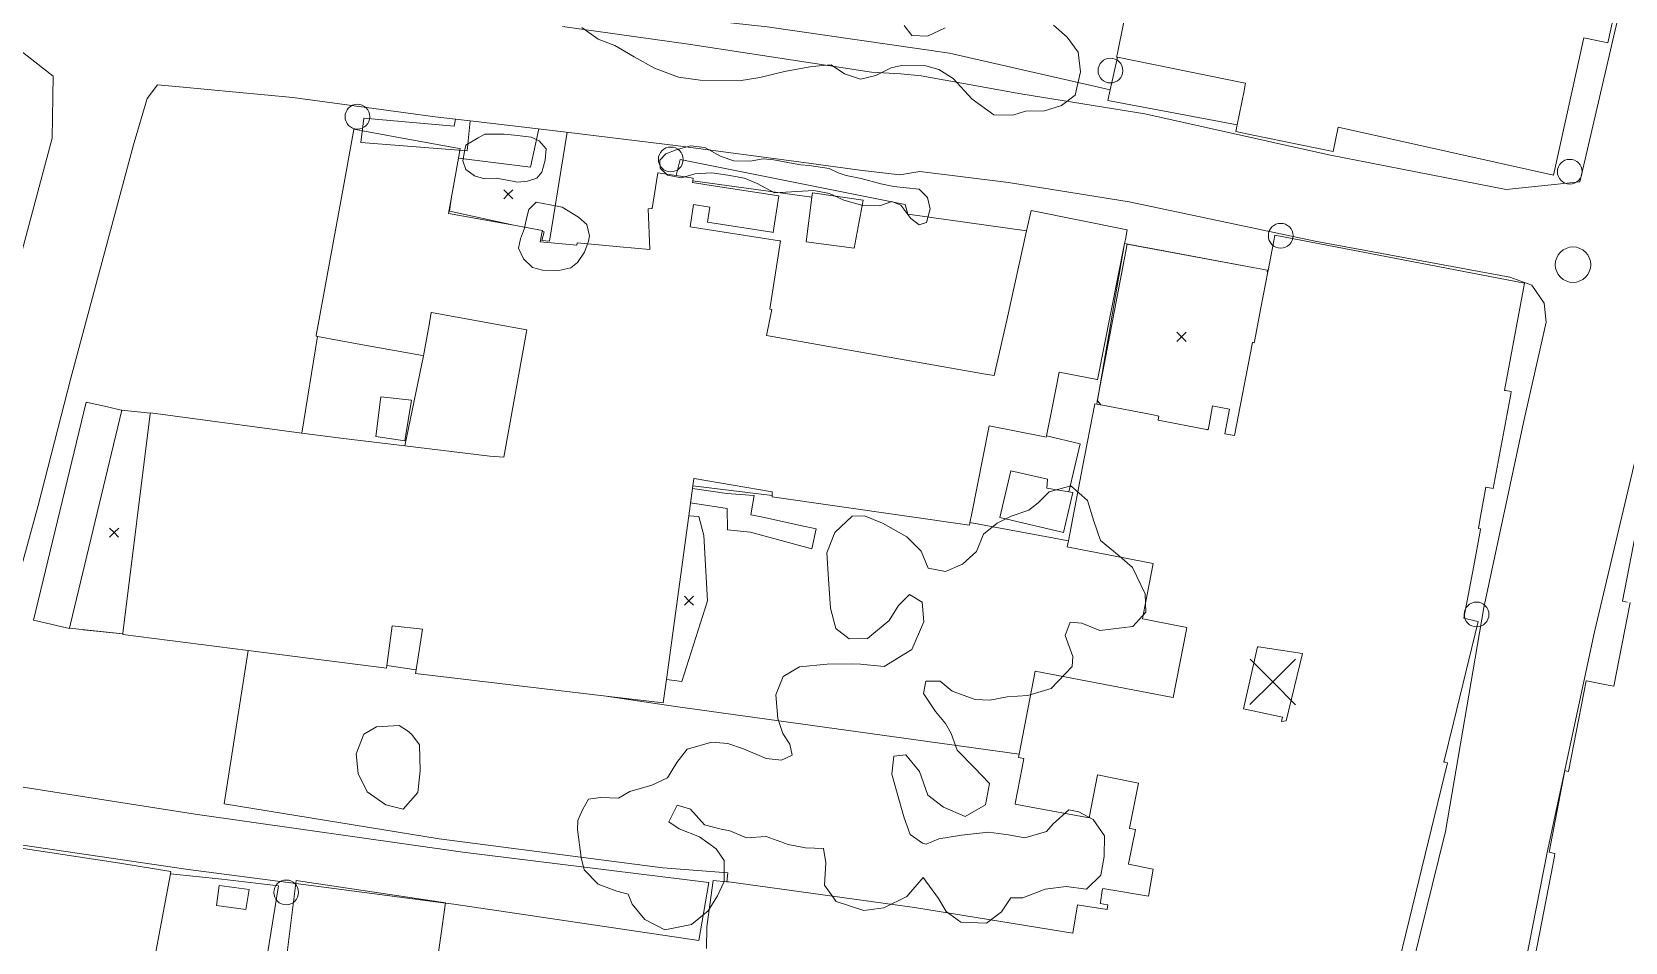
# Model space of a CAD drawing. Header units: metres. Extents: x 4652992 to 4879070, y 2074171 to 2309877.
# Drawn here: x 4653843.5 to 4653942.6, y 2307479.1 to 2307535.6 of the extents above; entities that cross this region are included whole.
import ezdxf

# ---------------------------------------------------------------- set-up
doc = ezdxf.new("R2010")
doc.units = ezdxf.units.M
doc.header["$MEASUREMENT"] = 0
doc.linetypes.add('DGN Style 2', pattern=[66.27138, 39.762828, -26.508552])
doc.layers.get('0').update_dxf_attribs({"color": 4, "lineweight": 0})
for name, color, linetype, lineweight in [('Level 18', 5, 'Continuous', 0), ('Level 30', 5, 'Continuous', 0), ('Level 31', 38, 'Continuous', 0), ('Level 35', 4, 'Continuous', 0), ('Level 37', 3, 'Continuous', 0), ('Level 38', 3, 'Continuous', 0), ('Level 39', 9, 'Continuous', 0), ('Level 40', 1, 'Continuous', 0), ('Level 45', 9, 'Continuous', 0), ('Level 54', 30, 'DGN Style 2', 0), ('Level 58', 1, 'Continuous', 0), ('Level 61', 4, 'Continuous', 0), ('Level 62', 4, 'Continuous', 0), ('Level 63', 3, 'Continuous', 0)]:
    doc.layers.add(name, color=color, linetype=linetype, lineweight=lineweight)

# ---------------------------------------------------------------- blocks, each defined once
blk = doc.blocks.new('POSTE')
at = {"color": 0, "linetype": 'ByBlock', "lineweight": -2}
blk.add_circle((0, 0), 0.770001, dxfattribs=at)
blk = doc.blocks.new('AL')
at = {"color": 0, "linetype": 'ByBlock', "lineweight": -2, "ltscale": 10}
blk.add_circle((0, 0), 1.100002, dxfattribs=at)
blk = doc.blocks.new('COTA')
at = {"color": 0, "linetype": 'ByBlock', "lineweight": -2, "ltscale": 10}
for p, q in [((-1.408457, 1.419522), (0, 0)), ((1.419522, 1.408457), (0, 0)), ((0, 0), (-1.419522, -1.408457)), ((0, 0), (1.408457, -1.419522))]:
    blk.add_line(p, q, dxfattribs=at)

msp = doc.modelspace()

# ---------------------------------------------------------------- linework, layer by layer
at = {"layer": 'Level 18', "color": 30}
for points in [[(4653891.607616, 2307626.060562, 1377.179352), (4653905.621234, 2307622.798178, 1380.203516), (4653917.149744, 2307620.284727, 1382.424665), (4653918.40348, 2307620.072616, 1382.533443), (4653928.34389, 2307618.177562, 1383.558871), (4653935.867588, 2307616.324744, 1384.20824), (4653946.904041, 2307614.141009, 1384.634321), (4653958.722715, 2307611.665231, 1384.642545), (4653954.664774, 2307594.031911, 1385.431208), (4653951.80792, 2307579.732835, 1386.083788), (4653948.343486, 2307563.163922, 1386.723429), (4653943.855197, 2307543.954366, 1387.549888), (4653940.077385, 2307527.72436, 1388.275359)], [(4653940.077385, 2307527.72436, 1388.275359), (4653939.745254, 2307526.30618, 1388.318664), (4653935.174976, 2307525.828786, 1388.059606), (4653924.150326, 2307527.97767, 1387.041293), (4653912.713561, 2307530.531231, 1386.210749), (4653904.999853, 2307531.780671, 1385.65949), (4653898.802237, 2307532.885354, 1384.937247), (4653897.537925, 2307533.01275, 1384.83245), (4653895.706121, 2307533.117486, 1384.747034), (4653884.334113, 2307534.871729, 1383.449246), (4653876.513424, 2307535.965828, 1382.259319)], [(4653842.747713, 2307534.512089, 1378.160306), (4653844.850905, 2307532.875733, 1378.484021), (4653844.769539, 2307529.020881, 1378.881776), (4653841.111314, 2307515.368665, 1379.186681)], [(4653841.695363, 2307498.096307, 1380.822695), (4653843.900951, 2307506.18934, 1380.266734), (4653845.946513, 2307514.095357, 1379.857513), (4653849.835762, 2307528.609735, 1379.27228), (4653850.682808, 2307531.485366, 1379.052063), (4653851.327648, 2307532.345245, 1378.616271), (4653852.701514, 2307532.219516, 1378.708455), (4653859.747743, 2307531.542867, 1380.367618), (4653868.59338, 2307530.35394, 1381.403903), (4653869.84867, 2307530.207145, 1381.438359), (4653870.758727, 2307530.100723, 1381.527756), (4653875.884619, 2307529.501297, 1382.205251), (4653883.689206, 2307528.550853, 1383.334293), (4653891.505281, 2307527.499691, 1384.19488), (4653894.984054, 2307527.03316, 1384.577897), (4653897.482141, 2307526.750008, 1384.952814), (4653898.716624, 2307526.942674, 1384.997083), (4653904.227473, 2307526.27284, 1385.401141), (4653911.728367, 2307525.057871, 1386.092283), (4653923.288791, 2307522.627958, 1387.024126), (4653935.394315, 2307520.374595, 1388.163649), (4653936.762982, 2307519.874107, 1388.245137), (4653937.528985, 2307518.7745, 1388.390498), (4653937.666079, 2307517.575757, 1388.48876)], [(4653937.666079, 2307517.575757, 1388.48876), (4653936.282781, 2307511.534355, 1388.887325), (4653933.777341, 2307499.860803, 1389.322729), (4653931.397708, 2307485.929997, 1389.789232), (4653928.926415, 2307475.945988, 1390.143468)], [(4653943.394795, 2307509.878055, 1388.897338), (4653940.661423, 2307498.339144, 1389.273758), (4653937.711984, 2307484.621246, 1389.783622), (4653935.70379, 2307474.392842, 1390.205478)]]:
    msp.add_polyline3d(points, dxfattribs=at)
at = {"layer": 'Level 30', "color": 1, "flags": 128}
for points, elevation in [([(4653895.19946, 2307525.162959), (4653894.630116, 2307522.182997), (4653891.659478, 2307522.579622), (4653892.001508, 2307525.343099), (4653892.037126, 2307525.630875), (4653895.19946, 2307525.162959)], 1388), ([(4653868.308413, 2307474.909927), (4653868.229876, 2307474.35034), (4653859.058786, 2307475.777908), (4653859.077505, 2307475.926961), (4653859.952016, 2307482.890151), (4653869.232169, 2307481.491833), (4653868.308413, 2307474.909927)], 1391.5)]:
    msp.add_lwpolyline(points, dxfattribs=dict(at, elevation=elevation))
at = {"layer": 'Level 30', "color": 1, "extrusion": (-0.042381028843671, 0.0102209411306963, 0.9990492384044715), "elevation": -172266.8845, "flags": 128}
msp.add_lwpolyline([(-3334263.251637, 3979427.777679), (-3334263.24131, 3979427.777679), (-3334263.210683, 3979425.483895), (-3334277.16044, 3979425.483895), (-3334277.176928, 3979426.856903), (-3334277.18745, 3979427.733171), (-3334277.187453, 3979427.733454), (-3334277.187981, 3979427.777384), (-3334263.527966, 3979427.777673), (-3334263.251666, 3979427.777679), (-3334263.251637, 3979427.777679)], dxfattribs=at)
at = {"layer": 'Level 30', "color": 1}
for points in [[(4653947.497122, 2307562.344338, 1389.8552), (4653941.489816, 2307534.939362, 1389.8552), (4653940.703172, 2307535.111799, 1389.8552), (4653940.006698, 2307535.264469, 1390.5552), (4653938.107331, 2307526.730673, 1390.5552), (4653924.731677, 2307529.707693, 1390.3552), (4653924.425231, 2307528.198228, 1392.8552), (4653919.333503, 2307529.23193, 1392.6033), (4653918.361531, 2307529.429255, 1392.5552), (4653918.448449, 2307529.857388, 1392.027933), (4653918.876426, 2307531.965485, 1389.4317), (4653918.906123, 2307532.111765, 1389.2515), (4653918.970663, 2307532.429672, 1388.86), (4653918.971459, 2307532.433592, 1388.8552), (4653918.844726, 2307532.45932, 1388.8552), (4653911.00854, 2307534.05019, 1388.8552), (4653910.954957, 2307534.061069, 1388.8552), (4653911.0045, 2307534.305108, 1388.8594), (4653913.296963, 2307545.597144, 1389.0552)], [(4653870.039606, 2307527.775394, 1385.985202), (4653869.578357, 2307525.239968, 1385.9222), (4653869.416182, 2307524.348511, 1385.9), (4653873.483184, 2307523.608636, 1385.9), (4653875.254365, 2307523.28642, 1385.9), (4653875.243397, 2307523.226131, 1385.9), (4653875.1252, 2307522.57642, 1385.9), (4653877.399163, 2307522.367475, 1385.9), (4653877.413085, 2307522.51899, 1387.6), (4653880.079139, 2307522.274018, 1387.8946), (4653881.938406, 2307522.103177, 1388.1), (4653881.826819, 2307524.634655, 1388.2), (4653882.032437, 2307524.646293, 1388.2), (4653882.035735, 2307524.665778, 1388.2), (4653882.08816, 2307524.657629, 1388.2), (4653882.432756, 2307526.874668, 1388.2), (4653883.563423, 2307526.698927, 1388.2), (4653884.631185, 2307526.532964, 1388.2), (4653884.604098, 2307526.358698, 1388.2), (4653884.589859, 2307526.267087, 1388.2), (4653885.487853, 2307526.127511, 1388.2), (4653889.958695, 2307525.432605, 1388.2), (4653889.606021, 2307523.163595, 1388.2), (4653889.512114, 2307523.178191, 1388.2), (4653885.511147, 2307523.800064, 1388.2), (4653885.656328, 2307524.734115, 1388.2), (4653884.659443, 2307524.889062, 1388.3), (4653884.444212, 2307523.504322, 1387.8), (4653889.996927, 2307522.64126, 1390.174), (4653890.057758, 2307522.631805, 1390.2), (4653889.399045, 2307518.393816, 1390.4), (4653889.515044, 2307518.381346, 1389.6), (4653889.18532, 2307516.761843, 1389.7), (4653902.683303, 2307514.371547, 1389.6), (4653903.349088, 2307514.277921, 1388.8913), (4653904.118248, 2307517.715917, 1388.7015), (4653905.358072, 2307523.257693, 1388.395392), (4653905.639938, 2307524.517581, 1388.3258), (4653911.618621, 2307523.329629, 1388.4), (4653911.49826, 2307522.723881, 1388.4195), (4653911.447655, 2307522.469198, 1388.427695), (4653911.447655, 2307522.469195, 1388.427696), (4653909.766302, 2307514.007347, 1388.7), (4653909.742033, 2307514.012169, 1388.7), (4653907.382565, 2307514.480991, 1388.7), (4653906.942367, 2307512.265578, 1388.9194), (4653906.593534, 2307510.509984, 1389.09326), (4653906.580011, 2307510.441926, 1389.1), (4653906.486564, 2307510.460494, 1389.0974), (4653903.030364, 2307511.147235, 1389), (4653903.008697, 2307511.038192, 1389.0123), (4653901.926263, 2307505.590561, 1389.629), (4653901.835716, 2307505.13486, 1389.680602), (4653901.828876, 2307505.100433, 1389.6845), (4653901.801669, 2307504.963509, 1389.7), (4653889.538292, 2307506.734826, 1389.8), (4653889.540373, 2307506.821175, 1389.8), (4653889.545609, 2307507.038438, 1389.8), (4653884.683899, 2307507.864374, 1389.8), (4653884.672663, 2307507.853112, 1388.6), (4653884.611643, 2307507.407169, 1388.587192), (4653884.357384, 2307505.549026, 1388.533824), (4653882.96412, 2307495.366942, 1388.241382), (4653882.766966, 2307493.926119, 1388.2), (4653879.220765, 2307494.346391, 1388.4072), (4653867.366813, 2307495.751243, 1389.1), (4653867.403304, 2307495.977504, 1389.0836), (4653867.810773, 2307498.504014, 1388.9), (4653865.918718, 2307498.711466, 1388.9), (4653865.588745, 2307496.236669, 1388.9), (4653865.567613, 2307496.078178, 1388.9), (4653856.959249, 2307497.183184, 1388.5849), (4653849.174289, 2307498.182494, 1388.3), (4653849.177539, 2307498.208639, 1388.30019), (4653849.177623, 2307498.209319, 1388.300195), (4653849.203402, 2307498.416736, 1388.3017), (4653850.878124, 2307511.891582, 1388.3996), (4653850.883471, 2307511.934603, 1388.399935), (4653850.883479, 2307511.934668, 1388.399935), (4653850.884505, 2307511.942929, 1388.4), (4653860.301764, 2307510.692734, 1388.8703), (4653862.899092, 2307510.347924, 1389), (4653866.711495, 2307509.896906, 1389), (4653871.995563, 2307509.248783, 1389), (4653872.857841, 2307509.192283, 1386), (4653874.297021, 2307517.103278, 1386), (4653870.052488, 2307517.87545, 1386.0714), (4653868.370408, 2307518.181456, 1386.1), (4653868.349647, 2307518.185233, 1386.1), (4653868.209002, 2307517.412124, 1386.1), (4653867.860006, 2307515.493733, 1386.1), (4653867.855702, 2307515.494516, 1386.1), (4653867.808491, 2307515.503105, 1386.1), (4653863.97518, 2307516.200466, 1386.0418), (4653861.266206, 2307516.693287, 1386.00114), (4653861.190272, 2307516.707101, 1386), (4653861.198446, 2307516.752034, 1386), (4653861.691088, 2307519.460025, 1385.9786), (4653862.801854, 2307525.565773, 1385.9312), (4653863.528253, 2307529.558693, 1385.9), (4653863.531162, 2307529.574685, 1385.9), (4653866.210286, 2307529.087294, 1385.9405), (4653869.978551, 2307528.401766, 1385.9974), (4653870.14795, 2307528.370948, 1386), (4653870.039606, 2307527.775394, 1385.985202)], [(4653885.460736, 2307478.65885, 1392.1), (4653885.472699, 2307480.009819, 1393.2), (4653885.865097, 2307482.875122, 1393.2), (4653886.730644, 2307482.810807, 1393.196116), (4653886.845798, 2307482.802251, 1393.1956), (4653898.384033, 2307481.214087, 1393.2603), (4653908.23158, 2307479.609979, 1391.7), (4653908.512762, 2307481.368486, 1391.8), (4653908.620791, 2307481.351212, 1391.8059), (4653910.356203, 2307481.073724, 1391.9), (4653910.357454, 2307481.08155, 1391.9), (4653910.360848, 2307481.102776, 1391.9), (4653910.403569, 2307481.369953, 1391.9), (4653910.389863, 2307481.372145, 1391.9), (4653909.92915, 2307481.445812, 1391.9), (4653909.941794, 2307481.524886, 1391.9), (4653910.060163, 2307482.265162, 1391.9), (4653910.090322, 2307482.384946, 1392), (4653912.926769, 2307481.90792, 1392.6), (4653913.234317, 2307483.582266, 1392.6), (4653911.687997, 2307483.897907, 1392.6), (4653911.691651, 2307483.915812, 1392.6), (4653912.127637, 2307486.051697, 1392.6), (4653911.781258, 2307486.122401, 1391.9579), (4653911.75004, 2307486.128774, 1391.9), (4653912.321367, 2307488.927697, 1391.9), (4653912.109208, 2307488.968545, 1391.9), (4653909.771038, 2307489.450231, 1391.9), (4653909.255199, 2307486.770995, 1391.3), (4653905.409103, 2307487.479977, 1391.3), (4653904.646578, 2307487.626787, 1391.3), (4653904.654421, 2307487.667522, 1391.3014), (4653905.087582, 2307489.917336, 1391.3808), (4653905.192192, 2307490.460677, 1391.4), (4653904.854102, 2307490.52577, 1391.8), (4653904.896513, 2307490.746047, 1391.8), (4653905.889275, 2307495.9024, 1391.8), (4653914.34291, 2307494.274805, 1391.8985), (4653914.474874, 2307494.249398, 1391.9), (4653915.288626, 2307498.475982, 1391.9), (4653915.314957, 2307498.612742, 1391.9), (4653913.413467, 2307498.97884, 1391.0699), (4653912.585338, 2307499.138281, 1390.7084), (4653912.566191, 2307499.141968, 1390.7), (4653912.610451, 2307499.371848, 1390.7), (4653913.230863, 2307502.594234, 1390.7), (4653907.965324, 2307503.608019, 1391.6851), (4653907.885692, 2307503.62335, 1391.7), (4653907.958958, 2307504.00389, 1391.7), (4653908.838637, 2307508.572895, 1391.7), (4653909.598027, 2307512.517121, 1391.7), (4653909.714851, 2307512.494629, 1391.69413), (4653909.9748, 2307512.44458, 1391.681068), (4653913.232085, 2307511.817449, 1391.5174), (4653913.578249, 2307511.750802, 1391.5), (4653913.558683, 2307511.649174, 1391.5), (4653913.529726, 2307511.498773, 1391.5), (4653916.531497, 2307510.920836, 1391.5), (4653916.618303, 2307510.904123, 1391.5), (4653916.638142, 2307510.900303, 1391.5), (4653916.697267, 2307511.207397, 1391.5), (4653916.923199, 2307512.380872, 1391.5), (4653916.99901, 2307512.366276, 1391.5), (4653917.970276, 2307512.179276, 1391.5), (4653917.676712, 2307510.654524, 1391.5), (4653918.285176, 2307510.537375, 1393.7), (4653919.378368, 2307516.215353, 1393.7), (4653919.400393, 2307516.329751, 1393.7), (4653919.465236, 2307516.317267, 1394.2598), (4653919.504636, 2307516.309681, 1394.6), (4653919.518019, 2307516.379192, 1394.5917), (4653919.919675, 2307518.465372, 1394.3418), (4653920.351486, 2307520.708175, 1394.073081), (4653920.369978, 2307520.80422, 1394.061573), (4653920.787253, 2307522.97152, 1393.8019), (4653920.790345, 2307522.987579, 1393.8), (4653936.308842, 2307519.999773, 1394.3)], [(4653936.308842, 2307519.999773, 1394.3), (4653935.071546, 2307513.343666, 1394.3), (4653935.152265, 2307513.328661, 1394.1035), (4653935.48237, 2307513.267298, 1393.3), (4653935.454718, 2307513.118542, 1393.3025), (4653935.224191, 2307511.878407, 1393.323), (4653934.361919, 2307507.239769, 1393.4), (4653934.028223, 2307507.301799, 1392.6525), (4653933.915502, 2307507.322753, 1392.4), (4653933.533933, 2307505.270079, 1392.4), (4653933.440337, 2307504.766577, 1392.4), (4653933.576477, 2307504.741271, 1392.7), (4653933.566785, 2307504.689128, 1392.7), (4653933.149953, 2307502.446756, 1392.7), (4653932.545582, 2307499.19551, 1392.7), (4653933.219517, 2307499.03155, 1391.876), (4653933.428272, 2307498.980763, 1391.6), (4653931.896234, 2307492.683504, 1391.8163), (4653931.303832, 2307490.248505, 1391.9), (4653931.382333, 2307490.229406, 1391.9368), (4653931.517343, 2307490.19656, 1392), (4653930.132592, 2307484.504705, 1392.2515), (4653925.724941, 2307466.387581, 1393.0519)], [(4653908.240144, 2307506.997964, 1388.8), (4653907.6604, 2307504.519347, 1389.2), (4653903.696032, 2307505.452735, 1389.2), (4653904.382125, 2307508.344508, 1388.6), (4653906.6641, 2307507.820309, 1388.6), (4653906.615374, 2307507.263907, 1388.8), (4653907.977223, 2307507.040999, 1388.8), (4653908.240144, 2307506.997964, 1388.8)], [(4653942.695046, 2307500.190482, 1393.3129), (4653942.391905, 2307500.249429, 1394.6426), (4653943.885943, 2307507.932682, 1394.7299)], [(4653936.943698, 2307478.084179, 1392.2426), (4653938.063168, 2307483.841179, 1392.2426), (4653938.172729, 2307484.404606, 1392.2426), (4653938.204982, 2307484.570471, 1392.2426), (4653938.090943, 2307484.592646, 1392.3044), (4653937.835819, 2307484.642256, 1392.4426), (4653938.821571, 2307489.711594, 1392.4426), (4653938.935889, 2307489.689364, 1392.4426), (4653939.051092, 2307489.666962, 1392.4426), (4653940.000358, 2307494.548665, 1392.4426), (4653940.145898, 2307495.297119, 1392.4426), (4653940.16356, 2307495.293684, 1392.4426), (4653941.61882, 2307495.010703, 1392.4426), (4653941.765952, 2307494.982093, 1392.4426), (4653941.860884, 2307494.963633, 1392.4426), (4653942.870626, 2307500.156339, 1392.5426)], [(4653919.720589, 2307497.415097, 1392.2), (4653918.843649, 2307493.551295, 1392.2), (4653921.261982, 2307493.028281, 1392.4), (4653921.213405, 2307492.773672, 1392.4), (4653921.484471, 2307492.810702, 1392.6), (4653922.506486, 2307496.987009, 1392.6), (4653919.767767, 2307497.40998, 1392.2), (4653919.720589, 2307497.415097, 1392.2)], [(4653852.158309, 2307483.43834, 1384.3), (4653852.131079, 2307483.29277, 1384.306257), (4653850.852796, 2307476.459337, 1384.6), (4653840.522975, 2307478.232274, 1384.307879), (4653840.244354, 2307478.280095, 1384.3), (4653841.192069, 2307485.152367, 1384.3), (4653848.987001, 2307483.955458, 1384.5), (4653852.158309, 2307483.43834, 1384.3)]]:
    msp.add_polyline3d(points, dxfattribs=at)
at = {"layer": 'Level 31', "elevation": 1384.353348, "flags": 128}
msp.add_lwpolyline([(4653857.024602, 2307482.328367), (4653856.819213, 2307481.082898), (4653854.992914, 2307481.330808), (4653855.166609, 2307482.582366), (4653857.024602, 2307482.328367)], dxfattribs=at)
at = {"layer": 'Level 31'}
msp.add_polyline3d([(4653867.128259, 2307512.743363, 1385.691428), (4653866.712569, 2307510.208538, 1386.091429), (4653864.898592, 2307510.485377, 1385.791429), (4653865.220747, 2307512.949237, 1385.691428), (4653867.128259, 2307512.743363, 1385.691428)], dxfattribs=at)
at = {"layer": 'Level 35'}
for p, q in [((4653889.540373, 2307506.821175, 1389.7), (4653884.611643, 2307507.407169, 1389.7)), ((4653901.835716, 2307505.13486, 1389.791429), (4653907.958958, 2307504.00389, 1389.791429)), ((4653849.177623, 2307498.209319, 1385.317868), (4653845.85126, 2307498.564423, 1384.439257)), ((4653865.588745, 2307496.236669, 1389.1), (4653867.403304, 2307495.977504, 1389.1))]:
    msp.add_line(p, q, dxfattribs=at)
at = {"layer": 'Level 35', "flags": 128}
for points, elevation in [([(4653909.714851, 2307512.494629), (4653911.447655, 2307522.469195), (4653911.447655, 2307522.469198), (4653919.424458, 2307520.980662), (4653920.324662, 2307520.812676), (4653920.369978, 2307520.80422)], 1391.491428), ([(4653907.977223, 2307507.040999), (4653908.686944, 2307510.028324), (4653906.593534, 2307510.509984)], 1389.191428)]:
    msp.add_lwpolyline(points, dxfattribs=dict(at, elevation=elevation))
at = {"layer": 'Level 35', "extrusion": (-0.1201190617446685, 0.210316106425748, 0.9702260285023763), "elevation": -72365.44375, "flags": 128}
msp.add_lwpolyline([(-5185586.45614, 295603.920187), (-5185586.965052, 295604.296448), (-5185587.933113, 295605.012175)], dxfattribs=at)
at = {"layer": 'Level 35', "extrusion": (0.1315852065001572, 0.9864554588854604, 0.0979334522284745), "elevation": 2888758.219298, "flags": 128}
msp.add_lwpolyline([(-4307946.691588, -282873.681851), (-4307925.133014, -282874.661878), (-4307920.765225, -282875.457201)], dxfattribs=at)
at = {"layer": 'Level 37'}
for p, q in [((4653860.301764, 2307510.692734, 1385.8638), (4653861.266206, 2307516.693287, 1385.504582)), ((4653866.711495, 2307509.896906, 1385.2914), (4653867.855702, 2307515.494516, 1385.2914))]:
    msp.add_line(p, q, dxfattribs=at)
for points in [[(4653910.556945, 2307532.033678, 1387.536618), (4653900.564301, 2307534.295898, 1387.536618), (4653889.232981, 2307535.942807, 1386.436618), (4653874.401409, 2307537.561722, 1384.736618), (4653861.754907, 2307539.67142, 1382.336618), (4653852.558616, 2307540.893432, 1380.636618), (4653855.339364, 2307552.082592, 1379.636618), (4653858.591775, 2307566.857851, 1379.336618), (4653860.64173, 2307575.159034, 1378.436618), (4653862.593447, 2307582.927134, 1378.436618), (4653870.036337, 2307581.308139, 1379.636618), (4653876.215645, 2307580.118336, 1380.636618), (4653884.078981, 2307580.251846, 1382.136618), (4653891.291238, 2307578.921918, 1384.036618), (4653905.904392, 2307576.15244, 1385.136618), (4653917.611161, 2307573.828667, 1386.636618), (4653917.96354, 2307574.768019, 1386.636618)], [(4653905.358072, 2307523.257693, 1387.791429), (4653897.965293, 2307524.288073, 1387.791429), (4653897.802437, 2307524.893595, 1387.791429), (4653883.818491, 2307527.68844, 1387.591429), (4653883.563423, 2307526.698927, 1387.591429)], [(4653856.959249, 2307497.183184, 1385.867108), (4653855.475178, 2307487.646984, 1385.791429), (4653868.840126, 2307485.472309, 1387.891429), (4653882.740945, 2307483.663018, 1390.091429), (4653886.787172, 2307483.351687, 1390.291429), (4653886.730644, 2307482.810807, 1390.291429)], [(4653852.131079, 2307483.29277, 1384.40943), (4653855.33079, 2307482.963696, 1384.853348), (4653858.846107, 2307482.560845, 1385.853348), (4653857.816901, 2307476.151817, 1385.853348), (4653859.077505, 2307475.926961, 1385.982737)]]:
    msp.add_polyline3d(points, dxfattribs=at)
at = {"layer": 'Level 38'}
msp.add_line((4653884.604098, 2307526.358698, 1388.1757), (4653892.001508, 2307525.343099, 1388.012101), dxfattribs=at)
at = {"layer": 'Level 38', "extrusion": (-0.0295963592763758, 0.006628062950869, 0.9995399563294622), "elevation": -121057.443013, "flags": 128}
msp.add_lwpolyline([(-3268801.06065, 4035336.121673), (-3268800.766684, 4035327.941555), (-3268801.459763, 4035327.941555), (-3268803.526224, 4035327.941555)], dxfattribs=at)
at = {"layer": 'Level 40', "color": 3, "flags": 128}
for points, elevation in [([(4653876.484401, 2307524.724345), (4653877.50585, 2307524.108333), (4653878.017763, 2307523.649881), (4653878.185043, 2307522.956884), (4653878.11854, 2307522.60905), (4653877.86985, 2307521.935494), (4653877.447627, 2307521.295098), (4653877.022971, 2307520.955617), (4653876.273394, 2307520.798422), (4653875.256702, 2307520.812463), (4653874.631417, 2307520.992077), (4653874.072631, 2307521.51958), (4653873.778516, 2307522.176801), (4653873.88939, 2307522.756602), (4653874.138145, 2307523.430231), (4653874.237928, 2307523.95204), (4653874.417738, 2307524.578736), (4653874.864632, 2307525.034144), (4653875.732385, 2307524.868177), (4653876.484401, 2307524.724345)], 1386.7), ([(4653866.343488, 2307492.523796), (4653866.876465, 2307492.182595), (4653867.131884, 2307491.95415), (4653867.609527, 2307491.323728), (4653867.657168, 2307489.695968), (4653867.51818, 2307488.343491), (4653866.604267, 2307487.318151), (4653865.51855, 2307487.58448), (4653864.35915, 2307488.404446), (4653863.796737, 2307489.530668), (4653863.671642, 2307490.753638), (4653864.146001, 2307491.982509), (4653864.949406, 2307492.429261), (4653866.343488, 2307492.523796)], 1388.5)]:
    msp.add_lwpolyline(points, dxfattribs=dict(at, elevation=elevation))
at = {"layer": 'Level 40', "color": 3}
for points in [[(4653907.027717, 2307536.046985, 1389.1), (4653907.872889, 2307535.289148, 1389.1), (4653908.554123, 2307534.364192, 1389.1), (4653908.716576, 2307533.14156, 1389.1), (4653908.372453, 2307531.68505, 1389.1), (4653907.525852, 2307531.052943, 1389.1), (4653906.473324, 2307530.725046, 1389.1), (4653905.278504, 2307530.689183, 1389.1), (4653904.504923, 2307530.440186, 1389.1), (4653903.322157, 2307530.468179, 1389.1), (4653901.983092, 2307531.44256, 1388.2), (4653900.789735, 2307532.72609, 1387.6), (4653899.905531, 2307533.29374, 1387.6), (4653899.087813, 2307533.516826, 1387.6), (4653897.570411, 2307533.542158, 1387.6), (4653896.946823, 2307533.396176, 1387.6), (4653895.994387, 2307532.914953, 1387.6), (4653895.035683, 2307532.693364, 1387), (4653894.037437, 2307533.017517, 1387), (4653893.215977, 2307533.573572, 1387), (4653892.004021, 2307533.473587, 1387), (4653890.312051, 2307533.163932, 1386.7), (4653888.782136, 2307532.79223, 1386.7), (4653887.480788, 2307532.576138, 1386.7), (4653885.071475, 2307532.634295, 1386.4), (4653883.71268, 2307532.819124, 1385.8), (4653882.223751, 2307533.370678, 1385.8), (4653880.963815, 2307534.078163, 1385.8), (4653879.767885, 2307534.77342, 1385.8), (4653878.715043, 2307535.174912, 1385.8), (4653877.715749, 2307535.892019, 1385.2)], [(4653897.753563, 2307536.027423, 1387.3), (4653898.218798, 2307535.410959, 1387.9), (4653899.200476, 2307535.355438, 1387.9), (4653900.292114, 2307535.875836, 1387.9)], [(4653870.489632, 2307528.590157, 1384.9), (4653871.264269, 2307529.037327, 1384.6), (4653871.668207, 2307529.261518, 1384.6), (4653872.270959, 2307529.266762, 1384.6), (4653872.873689, 2307529.272006, 1384.6), (4653873.523318, 2307529.207975, 1384.6), (4653874.552546, 2307529.078301, 1384.9), (4653875.052432, 2307528.862104, 1384.9), (4653875.496718, 2307528.355236, 1384.9), (4653875.421326, 2307527.646504, 1384.9), (4653875.218793, 2307526.901828, 1384.9), (4653874.908921, 2307526.539261, 1384.9), (4653874.331203, 2307526.348454, 1384.9), (4653873.717685, 2307526.28502, 1384.9), (4653872.96344, 2307526.429302, 1384.9), (4653872.383229, 2307526.540293, 1384.9), (4653871.653589, 2307526.499057, 1384.9), (4653871.026425, 2307526.679298, 1384.9), (4653870.501752, 2307527.081027, 1384.9), (4653870.300575, 2307527.601695, 1384.9), (4653870.411785, 2307528.183145, 1384.9), (4653870.489632, 2307528.590157, 1384.9)], [(4653893.089869, 2307527.140548, 1387), (4653893.634268, 2307526.856233, 1387), (4653894.143025, 2307526.698812, 1387), (4653895.067114, 2307526.521921, 1387), (4653896.29946, 2307526.17886, 1387.6), (4653897.107181, 2307526.024247, 1387.6), (4653897.868224, 2307525.93854, 1387.6), (4653898.68692, 2307525.841794, 1387.6), (4653899.186425, 2307525.326401, 1387.6), (4653899.353288, 2307524.634816, 1387.6), (4653899.129832, 2307523.778056, 1387.6), (4653898.681817, 2307523.623912, 1387.6), (4653898.160191, 2307524.02358, 1387.6), (4653897.542844, 2307524.861374, 1387.6), (4653896.988024, 2307525.087503, 1387.6), (4653896.218312, 2307524.815002, 1387.6), (4653895.182955, 2307524.826043, 1387.3), (4653893.99277, 2307525.173823, 1387.3), (4653893.113296, 2307525.582161, 1387.3), (4653892.13179, 2307525.770004, 1387.3), (4653889.687547, 2307525.630367, 1387), (4653888.598471, 2307526.199038, 1387), (4653887.822792, 2307526.527618, 1387), (4653886.782733, 2307526.726665, 1387), (4653885.789323, 2307526.856736, 1387), (4653884.736322, 2307526.810881, 1386.7), (4653883.90713, 2307526.549005, 1386.7), (4653883.039809, 2307526.714975, 1386.7), (4653882.585876, 2307527.162333, 1386.7), (4653882.558868, 2307527.64816, 1386.7), (4653882.936628, 2307528.056514, 1386.7), (4653883.581325, 2307528.293601, 1386.7), (4653884.468348, 2307528.544366, 1386.7), (4653885.346669, 2307528.436313, 1386.7), (4653886.378648, 2307527.878317, 1386.7), (4653887.165832, 2307527.607493, 1386.7), (4653888.181773, 2307527.593248, 1386.7), (4653888.988594, 2307527.739162, 1386.7), (4653889.635479, 2307527.675402, 1386.7), (4653890.618046, 2307527.487313, 1386.7), (4653891.311588, 2307527.354552, 1386.7), (4653891.842798, 2307527.312929, 1386.7), (4653893.089869, 2307527.140548, 1387)], [(4653877.466537, 2307486.612145, 1389.4), (4653877.756539, 2307487.285074, 1389.4), (4653878.124393, 2307487.943184, 1389.4), (4653878.869853, 2307488.044105, 1389.4), (4653879.98961, 2307487.992942, 1389.4), (4653880.690445, 2307488.421686, 1390.3), (4653882.053328, 2307488.80865, 1390.3), (4653883.027477, 2307489.269508, 1390.3), (4653883.609701, 2307490.208722, 1390.3), (4653884.25473, 2307491.055178, 1390.3), (4653885.787619, 2307491.490335, 1390.3), (4653886.780099, 2307491.405849, 1390.6), (4653887.760018, 2307491.057922, 1390.6), (4653889.176081, 2307490.465576, 1390.6), (4653890.122842, 2307490.366122, 1390.6), (4653890.78394, 2307490.667503, 1390.9), (4653890.6356, 2307491.364451, 1391.2), (4653890.196589, 2307492.012461, 1391.2), (4653889.894609, 2307492.956945, 1391.2), (4653889.774263, 2307494.431312, 1391.2), (4653890.229975, 2307495.554058, 1391.2), (4653891.231968, 2307496.169542, 1391.2), (4653892.950138, 2307496.32603, 1391.2), (4653894.483289, 2307496.356467, 1391.2), (4653895.041059, 2307496.330832, 1391.2), (4653896.503941, 2307496.192848, 1390.9), (4653898.230693, 2307497.234966, 1390.9), (4653898.960406, 2307498.950859, 1390.9), (4653898.873031, 2307500.177254, 1390.9), (4653898.079133, 2307500.651212, 1390.9), (4653897.38744, 2307499.976559, 1390.9), (4653896.806295, 2307499.038835, 1390.9), (4653895.467357, 2307497.922846, 1390.9), (4653894.33644, 2307497.896368, 1390.9), (4653893.494457, 2307498.540788, 1390.9), (4653893.174263, 2307499.811763, 1390.9), (4653893.035745, 2307501.612763, 1390.9), (4653892.945094, 2307503.243309, 1390.9), (4653893.43065, 2307504.521956, 1390.9), (4653894.507224, 2307505.526479, 1390.9), (4653895.276249, 2307505.557331, 1391.2), (4653896.394957, 2307505.102049, 1391.2), (4653897.919426, 2307504.246925, 1391.2), (4653898.793755, 2307503.354644, 1391.2), (4653899.235801, 2307502.303014, 1391.2), (4653900.321277, 2307502.096001, 1391.2), (4653901.370445, 2307502.540747, 1391.2), (4653902.246381, 2307503.340901, 1391.2), (4653902.68409, 2307504.418094, 1391.8), (4653903.525747, 2307505.094261, 1392.4), (4653904.398493, 2307505.521832, 1393), (4653905.501034, 2307505.904455, 1393.6), (4653906.06785, 2307506.358296, 1393.6), (4653906.756224, 2307507.029771, 1393.6), (4653908.10982, 2307507.413641, 1393.6), (4653909.134722, 2307506.495448, 1393.6), (4653909.530485, 2307505.215702, 1393.6), (4653909.941027, 2307504.013437, 1393.6), (4653911.120203, 2307503.065935, 1393.6), (4653911.942947, 2307502.34703, 1393.6), (4653912.737784, 2307500.699431, 1392.7), (4653912.76239, 2307499.569314, 1392.7), (4653911.951581, 2307498.678873, 1392.7), (4653909.900636, 2307498.426772, 1392.7), (4653908.785456, 2307498.880578, 1392.7), (4653908.074844, 2307498.935665, 1392.7), (4653907.757307, 2307498.111801, 1392.7), (4653908.23098, 2307496.815508, 1392.7), (4653908.189815, 2307496.180153, 1392.7), (4653906.888495, 2307494.820079, 1392.7), (4653905.4407, 2307494.372254, 1392.7), (4653904.144177, 2307494.297603, 1392.7), (4653903.06475, 2307494.10116, 1392.7), (4653902.16421, 2307494.129211, 1391.8), (4653900.737089, 2307494.642649, 1391.8), (4653899.97407, 2307495.271203, 1391.8), (4653899.092292, 2307495.27811, 1391.8), (4653898.943885, 2307494.501008, 1391.8), (4653899.695375, 2307493.391439, 1391.8), (4653900.312223, 2307492.651581, 1392.1), (4653900.672934, 2307492.019419, 1392.1), (4653901.036901, 2307490.984171, 1392.1), (4653902.112448, 2307489.893985, 1392.1), (4653903.047937, 2307488.911001, 1392.1), (4653902.795832, 2307487.590614, 1392.1), (4653901.534042, 2307486.864766, 1392.1), (4653900.199774, 2307487.440615, 1392.1), (4653899.219623, 2307488.190614, 1392.1), (4653898.697494, 2307489.658505, 1392.1), (4653897.854038, 2307490.704579, 1392.1), (4653897.112595, 2307490.604197, 1392.1), (4653896.98233, 2307489.501906, 1392.1), (4653897.460001, 2307487.80089, 1392.1), (4653897.746599, 2307486.780298, 1392.1), (4653898.110628, 2307485.744991, 1392.1), (4653898.888223, 2307485.194575, 1392.1), (4653899.120517, 2307485.150395, 1392.1), (4653899.906377, 2307485.483935, 1392.1), (4653901.31157, 2307485.699642, 1392.1), (4653902.985971, 2307485.88894, 1392.4), (4653904.238758, 2307485.731068, 1392.4), (4653905.244536, 2307485.539732, 1392.4), (4653906.600884, 2307485.925272, 1392.4), (4653907.014045, 2307486.409778, 1392.4), (4653907.98022, 2307487.271686, 1392.4), (4653908.599024, 2307487.153925, 1392.4), (4653909.50187, 2307486.684255, 1392.7), (4653910.189354, 2307485.669043, 1392.7), (4653910.184343, 2307484.383608, 1392.7), (4653909.96222, 2307483.219858, 1392.7), (4653909.073925, 2307482.343569, 1392.7), (4653907.82209, 2307482.501214, 1392.7), (4653906.51091, 2307482.3485, 1392.7), (4653905.125557, 2307481.807791, 1392.7), (4653904.375518, 2307481.815946, 1393.9), (4653903.792868, 2307480.937653, 1394.5), (4653902.859162, 2307480.233021, 1394.5), (4653901.272324, 2307480.294022, 1394.5), (4653900.358272, 2307480.948927, 1394.5), (4653899.874188, 2307481.762729, 1394.5), (4653898.924009, 2307483.066163, 1394.5), (4653897.901343, 2307481.897126, 1394.5), (4653896.477125, 2307481.180658, 1395.1), (4653895.24706, 2307481.013752, 1395.1), (4653893.518326, 2307481.58269, 1395.1), (4653892.800272, 2307482.5987, 1394.2), (4653892.873259, 2307483.976342, 1392.7), (4653892.728691, 2307484.864312, 1391.5), (4653891.61347, 2307484.915174, 1391.5), (4653890.527888, 2307485.121588, 1391.5), (4653889.176611, 2307485.620332, 1391.5), (4653887.953874, 2307485.53041, 1391.5), (4653886.912635, 2307485.970217, 1391.5), (4653886.369699, 2307486.073454, 1391.5), (4653885.331776, 2307486.353639, 1390.6), (4653884.470781, 2307487.324637, 1390.6), (4653883.631145, 2307487.565045, 1390.6), (4653883.111993, 2307486.533541, 1390.6), (4653883.751631, 2307486.088997, 1390.6), (4653885.027578, 2307485.604215, 1390.6), (4653886.054343, 2307484.843644, 1391.5), (4653886.565694, 2307484.12956, 1392.7), (4653886.557871, 2307482.81884, 1393.3), (4653886.147995, 2307481.932117, 1393.3), (4653885.568589, 2307480.997189, 1393.3), (4653884.525041, 2307480.150384, 1393.3), (4653882.85929, 2307479.823646, 1393.3), (4653881.618204, 2307480.461353, 1393.3), (4653880.838022, 2307481.41353, 1393.3), (4653880.578753, 2307482.043221, 1391.8), (4653879.872928, 2307482.224282, 1390.6), (4653878.726685, 2307482.651425, 1389.4), (4653877.848812, 2307483.5463, 1389.4), (4653877.671653, 2307484.30804, 1389.4), (4653877.439955, 2307486.05092, 1389.4), (4653877.466537, 2307486.612145, 1389.4)]]:
    msp.add_polyline3d(points, dxfattribs=at)
at = {"layer": 'Level 54', "linetype": 'Continuous'}
for points in [[(4653870.758727, 2307530.100723, 1381.6616), (4653870.573077, 2307528.240697, 1381.9582), (4653863.967412, 2307528.753897, 1383.3582), (4653864.161839, 2307530.26513, 1383.3582), (4653869.769067, 2307529.762396, 1381.4582), (4653869.84867, 2307530.207145, 1381.5492)], [(4653892.01276, 2307503.487874, 1388.8), (4653891.007081, 2307503.75724, 1388.8), (4653888.185327, 2307504.539509, 1387.2), (4653886.761143, 2307504.669959, 1387), (4653886.739372, 2307505.99483, 1386.5), (4653884.46679, 2307506.348571, 1386.5), (4653884.58832, 2307507.236727, 1386.5), (4653886.711847, 2307506.934405, 1386.5), (4653888.426994, 2307506.821185, 1387.1), (4653888.222493, 2307505.615653, 1387.1), (4653888.958047, 2307505.462632, 1387.8), (4653891.31051, 2307504.940526, 1388.8), (4653892.275948, 2307504.730512, 1388.8), (4653892.01276, 2307503.487874, 1388.8)]]:
    msp.add_polyline3d(points, dxfattribs=at)
at = {"layer": 'Level 58'}
msp.add_polyline3d([(4653838.833532, 2307486.232132, 1381.0755), (4653840.123015, 2307485.502889, 1381.5914), (4653853.243773, 2307483.559577, 1383.8914), (4653859.926752, 2307482.688992, 1385.0656), (4653869.230095, 2307481.477055, 1386.700229), (4653869.74916, 2307481.409437, 1386.791429), (4653884.977834, 2307479.165041, 1388.891429), (4653885.601495, 2307482.757363, 1388.891429), (4653870.305687, 2307484.649605, 1386.791429), (4653853.666604, 2307487.013334, 1383.691428), (4653842.699993, 2307488.726608, 1381.791429), (4653841.781036, 2307489.210154, 1381.691428), (4653840.971317, 2307490.237016, 1381.491428), (4653840.181552, 2307492.353844, 1380.922063)], dxfattribs=at)
at = {"layer": 'Level 62', "extrusion": (0.1040791433576705, 0.4774304857615035, 0.8724836177163833), "elevation": 1587262.241206, "flags": 128}
msp.add_lwpolyline([(-4055583.411451, -2831260.225898), (-4055587.897137, -2831260.684642), (-4055587.893541, -2831263.488077)], dxfattribs=at)
at = {"layer": 'Level 62', "extrusion": (0.0076696421548732, -0.0108464610405956, 0.999911761543043), "elevation": 12048.673696, "flags": 128}
msp.add_lwpolyline([(4653725.967723, 2307790.050156), (4653721.972032, 2307790.918454), (4653722.067933, 2307791.676656)], dxfattribs=at)
at = {"layer": 'Level 62', "flags": 128}
for points, elevation in [([(4653909.974594, 2307512.444824), (4653909.7868, 2307512.6668), (4653909.7496, 2307512.6751), (4653911.6132, 2307522.4363), (4653918.632612, 2307521.128223)], 1388.1), ([(4653920.216164, 2307520.833126), (4653920.3247, 2307520.8129), (4653920.324696, 2307520.812873)], 1388.1), ([(4653920.324628, 2307520.812479), (4653920.3079, 2307520.7155), (4653920.351289, 2307520.708208)], 1388.1), ([(4653884.357584, 2307505.549013), (4653884.976452, 2307505.507912), (4653885.284745, 2307504.323352), (4653885.523546, 2307500.257239), (4653883.925836, 2307495.254223), (4653882.964319, 2307495.366918)], 1383.053347)]:
    msp.add_lwpolyline(points, dxfattribs=dict(at, elevation=elevation))
at = {"layer": 'Level 62', "extrusion": (-0.0188230192877103, 0.0269348692961546, 0.999459957557527), "elevation": -24065.889886, "flags": 128}
msp.add_lwpolyline([(-5136452.727346, 774038.934107), (-5136452.726329, 774038.933225), (-5136450.860653, 774037.307566)], dxfattribs=at)
at = {"layer": 'Level 62'}
msp.add_polyline3d([(4653876.785018, 2307529.391445, 1382.409709), (4653875.706603, 2307522.61077, 1383.687279), (4653875.210736, 2307522.666528, 1383.692169), (4653875.363782, 2307523.199971, 1383.697607), (4653875.243593, 2307523.226089, 1383.698812)], dxfattribs=at)

# ---------------------------------------------------------------- block references
at = {"layer": 'Level 39', "zscale": 0.1}
msp.add_blockref('COTA', (4653920.663486, 2307495.226535, 1392.388982), dxfattribs=at)
at = {"layer": 'Level 45', "zscale": 0.1}
msp.add_blockref('AL', (4653939.324841, 2307521.157959, 1388.591429), dxfattribs=at)
at = {"layer": 'Level 61', "zscale": 0.1}
for p in [(4653910.568361, 2307533.220925, 1386.936618), (4653863.755794, 2307530.355227, 1381.291429), (4653883.236827, 2307527.700174, 1384.191428), (4653939.124039, 2307526.934727, 1388.491428), (4653921.155669, 2307522.956823, 1387.1), (4653933.329043, 2307499.418106, 1389.391429), (4653859.327112, 2307482.144361, 1385.091429)]:
    msp.add_blockref('POSTE', p, dxfattribs=at)
at = {"layer": 'Level 63', "xscale": 0.2, "yscale": 0.2, "zscale": 0.1}
for p in [(4653873.13349, 2307525.534611, 1383.356819), (4653914.988493, 2307516.673018, 1388.1), (4653848.630729, 2307504.507993, 1382.317133), (4653884.366025, 2307500.273874, 1383.053347)]:
    msp.add_blockref('COTA', p, dxfattribs=at)

doc.saveas('drawing.dxf')
